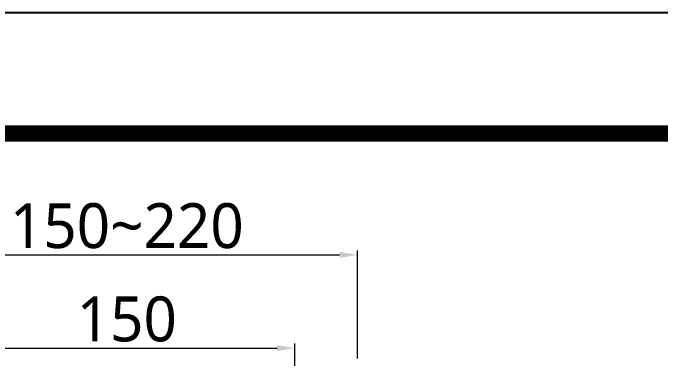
# Model space of a CAD drawing. Extents: x 8896 to 12055, y -91 to 2224.
# Drawn here: x 9831 to 10119.5, y 2070.7 to 2224.5 of the extents above; entities that cross this region are included whole.
import ezdxf

# ---------------------------------------------------------------- set-up
doc = ezdxf.new("R2010")
doc.units = 0
doc.header["$LTSCALE"] = 10
doc.header["$MEASUREMENT"] = 0
doc.header["$PDMODE"] = 3
doc.header["$PDSIZE"] = -10
doc.layers.get('0').update_dxf_attribs({"linetype": 'CONTINUOUS'})
doc.layers.get('DEFPOINTS').update_dxf_attribs({"linetype": 'CONTINUOUS'})
doc.styles.add('Daelim Dimension', font='NanumGothic.ttf')
doc.dimstyles.new('DEFAULT', dxfattribs={"dimscale": 2, "dimtxt": 2, "dimasz": 2, "dimexe": 0, "dimexo": 2, "dimgap": 1, "dimtad": 1, "dimdec": 1, "dimzin": 9, "dimdsep": 46, "dimtxsty": 'Daelim Dimension', "dimcen": 0.5, "dimclrd": 5, "dimclre": 5, "dimclrt": 256, "dimadec": 1, "dimazin": 0, "dimtfac": 1, "dimtdec": 1, "dimtix": 1, "dimtmove": 0, "dimatfit": 3, "dimfxl": 1, "dimtolj": 1, "dimtzin": 1, "dimlwd": 9, "dimlwe": 9, "dimarcsym": 0})

# ---------------------------------------------------------------- blocks, each defined once
blk = doc.blocks.new('*D6')
at = {"color": 5, "lineweight": 9, "ltscale": 0.5, "transparency": 16777216}
for p, q in [((9806.79, 2009.18), (9806.79, 2077.14)), ((9814.79, 2075.14), (9948.73, 2075.14)), ((9956.73, 2009.18), (9956.73, 2077.14))]:
    blk.add_line(p, q, dxfattribs=at)
at = {"color": 5, "ltscale": 0.5, "transparency": 16777216}
for points in [[(9814.79, 2076.47), (9814.79, 2073.81), (9806.79, 2075.14)], [(9948.73, 2076.47), (9948.73, 2073.81), (9956.73, 2075.14)]]:
    blk.add_solid(points, dxfattribs=at)
at = {"layer": 'DEFPOINTS', "color": 0, "ltscale": 0.5, "transparency": 16777216}
for p in [(9956.73, 2075.14), (9806.79, 2005.18), (9956.73, 2005.18)]:
    blk.add_point(p, dxfattribs=at)
at = {"color": 7, "ltscale": 0.5, "transparency": 16777216, "insert": (9881.76, 2088), "char_height": 20, "attachment_point": 5, "style": 'Daelim Dimension'}
blk.add_mtext('\\A1;150', dxfattribs=at)
blk = doc.blocks.new('*D7')
at = {"color": 5, "lineweight": 9, "ltscale": 0.5, "transparency": 16777216}
for p, q in [((9778.85, 2070.58), (9778.85, 2118.69)), ((9984.67, 2070.58), (9984.67, 2118.69)), ((9786.85, 2116.69), (9976.67, 2116.69))]:
    blk.add_line(p, q, dxfattribs=at)
at = {"color": 5, "ltscale": 0.5, "transparency": 16777216}
for points in [[(9786.85, 2118.02), (9786.85, 2115.36), (9778.85, 2116.69)], [(9976.67, 2118.02), (9976.67, 2115.36), (9984.67, 2116.69)]]:
    blk.add_solid(points, dxfattribs=at)
at = {"layer": 'DEFPOINTS', "color": 0, "ltscale": 0.5, "transparency": 16777216}
for p in [(9984.67, 2116.69), (9778.85, 2066.58), (9984.67, 2066.58)]:
    blk.add_point(p, dxfattribs=at)
at = {"color": 7, "ltscale": 0.5, "transparency": 16777216, "insert": (9881.76, 2129.58), "char_height": 20, "attachment_point": 5, "style": 'Daelim Dimension'}
blk.add_mtext('\\A1;150~220', dxfattribs=at)

msp = doc.modelspace()

# ---------------------------------------------------------------- linework, layer by layer
at = {"ltscale": 0.5}
msp.add_lwpolyline([(8895.97, -90.54), (12055.49, -90.54), (12055.49, 2224.5), (8895.97, 2224.5)], close=True, dxfattribs=at)
at = {"color": 5, "linetype": 'ByBlock', "lineweight": 200, "const_width": 7.28}
msp.add_lwpolyline([(8946.78, 8.59), (12004.38, 8.59), (12004.38, 2170.75), (8946.78, 2170.75)], close=True, dxfattribs=at)

# ---------------------------------------------------------------- dimensions: what is measured, and where the dimension line sits
at = {"color": 5, "ltscale": 0.5}
dim = msp.add_linear_dim(base=(9984.67, 2116.69), p1=(9778.85, 2066.58), p2=(9984.67, 2066.58), text='150~220', dimstyle='DEFAULT', override={"dimtxt": 10, "dimasz": 4, "dimexe": 1, "dimdec": 0, "dimclrt": 7}, dxfattribs=at)
dim.commit()
dim.dimension.update_dxf_attribs({"geometry": '*D7', "text_midpoint": (9881.76, 2129.58)})
dim = msp.add_linear_dim(base=(9956.73, 2075.14), p1=(9806.79, 2005.18), p2=(9956.73, 2005.18), dimstyle='DEFAULT', override={"dimtxt": 10, "dimasz": 4, "dimexe": 1, "dimdec": 0, "dimclrt": 7}, dxfattribs=at)
dim.commit()
dim.dimension.update_dxf_attribs({"geometry": '*D6', "text_midpoint": (9881.76, 2088)})

doc.saveas('drawing.dxf')
